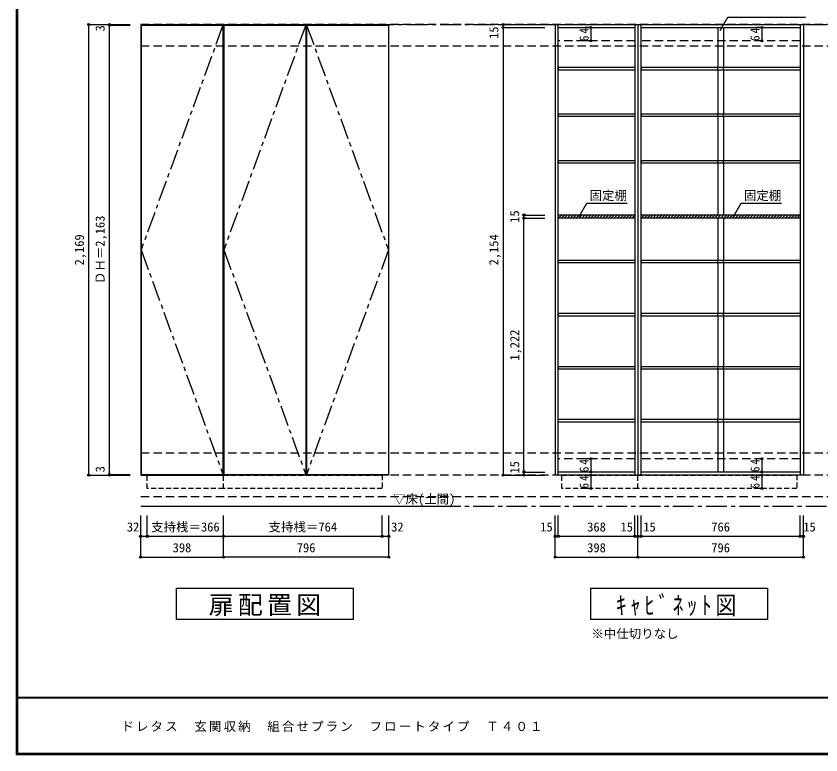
# Model space of a CAD drawing. Units: millimetres at full size, sheet at 1:20; some dimension numbers follow another scale. Extents: x -3893 to 3907, y -2871 to 2783.
# Drawn here: x -3893 to -22, y -2803 to 753 of the extents above; entities that cross this region are included whole.
import ezdxf
from ezdxf.enums import TextEntityAlignment as Align

# ---------------------------------------------------------------- set-up
doc = ezdxf.new("R2010")
doc.units = ezdxf.units.MM
doc.header["$LTSCALE"] = 20
doc.header["$PDMODE"] = 32
doc.header["$PDSIZE"] = 10
for name, pattern in [('CHAIN1', [8, 5, -1, 1, -1]), ('DASHED1', [1.8, 1.2, -0.6]), ('DASHED2', [3, 2, -1])]:
    doc.linetypes.add(name, pattern=pattern)
for name, color, linetype in [('0-0_補助線', 7, 'Continuous'), ('0-1_本体', 7, 'Continuous'), ('0-2_扉', 2, 'Continuous'), ('0-3_扉仕上', 7, 'CHAIN1'), ('0-4_棚', 3, 'Continuous'), ('0-6_桟木', 7, 'Continuous'), ('0-A_文字', 7, 'Continuous'), ('0-B_寸法', 7, 'Continuous'), ('0-C_ハッチ', 4, 'Continuous'), ('F-1_枠', 6, 'Continuous'), ('F-A_文字', 7, 'Continuous')]:
    doc.layers.add(name, color=color, linetype=linetype)
doc.styles.add('ＭＳ ゴシック', font='')
doc.styles.get('ＭＳ ゴシック').set_extended_font_data('MS Gothic')

msp = doc.modelspace()

# ---------------------------------------------------------------- linework, layer by layer
at = {"layer": '0-0_補助線', "linetype": 'CHAIN1'}
for p, q in [((-3294.09, 712.33), (3167.4, 712.33)), ((-3294.09, -1606.67), (3167.4, -1606.67))]:
    msp.add_line(p, q, dxfattribs=at)
at = {"layer": '0-0_補助線'}
msp.add_line((-3294.09, -1606.67), (-1780.09, -1606.67), dxfattribs=at)
at = {"layer": '0-1_本体'}
for p, q in [((-3294.09, 712.33), (-2896.09, 712.33)), ((-3294.09, 712.33), (-3294.09, -1456.67)), ((-2896.09, -1456.67), (-2896.09, 712.33)), ((-2896.09, 712.33), (-2100.09, 712.33)), ((-2100.09, -1456.67), (-2100.09, 712.33)), ((-518.09, 697.33), (-518.09, 506.33)), ((-490.09, 697.33), (-490.09, 506.33)), ((-518.09, 494.33), (-518.09, 282.33)), ((-490.09, 494.33), (-490.09, 282.33)), ((-518.09, 270.33), (-518.09, 58.33)), ((-490.09, 270.33), (-490.09, 58.33)), ((-518.09, 46.33), (-518.09, -204.67)), ((-490.09, 46.33), (-490.09, -204.67)), ((-518.09, -219.67), (-518.09, -421.67)), ((-490.09, -219.67), (-490.09, -421.67)), ((-518.09, -433.67), (-518.09, -677.67)), ((-490.09, -433.67), (-490.09, -677.67)), ((-518.09, -689.67), (-518.09, -933.67)), ((-490.09, -689.67), (-490.09, -933.67)), ((-518.09, -945.67), (-518.09, -1189.67)), ((-490.09, -945.67), (-490.09, -1189.67)), ((-518.09, -1201.67), (-518.09, -1441.67)), ((-490.09, -1201.67), (-490.09, -1441.67)), ((-3294.09, -1456.67), (-2896.09, -1456.67)), ((-2100.09, -1456.67), (-2896.09, -1456.67))]:
    msp.add_line(p, q, dxfattribs=at)
at = {"layer": '0-1_本体', "color": 3}
for p, q in [((-1300.09, 712.33), (-1300.09, -1456.67)), ((-1300.09, 712.33), (-902.09, 712.33)), ((-1285.09, -1456.67), (-1285.09, 712.33)), ((-1285.09, 697.33), (-917.09, 697.33)), ((-917.09, 712.33), (-917.09, -1456.67)), ((-902.09, 712.33), (-902.09, -1456.67)), ((-902.09, 712.33), (-106.09, 712.33)), ((-887.09, -1456.67), (-887.09, 712.33)), ((-887.09, 697.33), (-121.09, 697.33)), ((-121.09, 712.33), (-121.09, -1456.67)), ((-1285.09, -1456.67), (-1300.09, -1456.67)), ((-917.09, -1441.67), (-1285.09, -1441.67)), ((-917.09, -1456.67), (-1285.09, -1456.67)), ((-917.09, -1456.67), (-902.09, -1456.67)), ((-121.09, -1441.67), (-887.09, -1441.67))]:
    msp.add_line(p, q, dxfattribs=at)
at = {"layer": '0-1_本体', "linetype": 'DASHED1'}
for p, q in [((-518.09, 494.33), (-518.09, 506.33)), ((-490.09, 494.33), (-490.09, 506.33)), ((-518.09, 270.33), (-518.09, 282.33)), ((-490.09, 270.33), (-490.09, 282.33)), ((-518.09, 46.33), (-518.09, 58.33)), ((-490.09, 46.33), (-490.09, 58.33)), ((-518.09, -433.67), (-518.09, -421.67)), ((-490.09, -433.67), (-490.09, -421.67)), ((-518.09, -689.67), (-518.09, -677.67)), ((-490.09, -689.67), (-490.09, -677.67)), ((-518.09, -945.67), (-518.09, -933.67)), ((-490.09, -945.67), (-490.09, -933.67)), ((-518.09, -1201.67), (-518.09, -1189.67)), ((-490.09, -1201.67), (-490.09, -1189.67)), ((-3262.09, -1456.67), (-2896.09, -1456.67)), ((-3262.09, -1520.67), (-3262.09, -1456.67)), ((-2896.09, -1456.67), (-2132.09, -1456.67)), ((-2896.09, -1520.67), (-2896.09, -1456.67)), ((-1268.09, -1456.67), (-902.09, -1456.67)), ((-1268.09, -1520.67), (-1268.09, -1456.67)), ((-902.09, -1456.67), (-138.09, -1456.67)), ((-902.09, -1520.67), (-902.09, -1456.67)), ((-2896.09, -1520.67), (-3262.09, -1520.67)), ((-902.09, -1520.67), (-1268.09, -1520.67))]:
    msp.add_line(p, q, dxfattribs=at)
at = {"layer": '0-1_本体', "color": 3}
msp.add_lwpolyline([(-106.09, 712.33), (-106.09, -1456.67), (-902.09, -1456.67)], dxfattribs=at)
at = {"layer": '0-1_本体', "linetype": 'DASHED1'}
for points in [[(-2132.09, -1456.67), (-2132.09, -1520.67), (-2896.09, -1520.67)], [(-138.09, -1456.67), (-138.09, -1520.67), (-902.09, -1520.67)]]:
    msp.add_lwpolyline(points, dxfattribs=at)
at = {"layer": '0-2_扉', "color": 3}
for p, q in [((-3292.09, 709.33), (-3292.09, -1453.67)), ((-3292.09, 709.33), (-2898.09, 709.33)), ((-2898.09, 709.33), (-2898.09, -1453.67)), ((-2894.09, 709.33), (-2894.09, -1453.67)), ((-2894.09, 709.33), (-2500.09, 709.33)), ((-2500.09, 709.33), (-2500.09, -1453.67)), ((-2496.09, 709.33), (-2496.09, -1453.67)), ((-2496.09, 709.33), (-2102.09, 709.33)), ((-2102.09, 709.33), (-2102.09, -1453.67)), ((-3292.09, -1453.67), (-2898.09, -1453.67)), ((-2894.09, -1453.67), (-2500.09, -1453.67)), ((-2496.09, -1453.67), (-2102.09, -1453.67))]:
    msp.add_line(p, q, dxfattribs=at)
at = {"layer": '0-3_扉仕上'}
for p, q in [((-2500.09, 709.33), (-2894.09, -372.17)), ((-2894.09, -372.17), (-2500.09, -1453.67))]:
    msp.add_line(p, q, dxfattribs=at)
for points in [[(-2898.09, 709.33), (-3292.09, -372.17), (-2898.09, -1453.67)], [(-2496.09, 709.33), (-2102.09, -372.17), (-2496.09, -1453.67)]]:
    msp.add_lwpolyline(points, dxfattribs=at)
at = {"layer": '0-4_棚'}
for p, q in [((-1285.09, 506.33), (-917.09, 506.33)), ((-1285.09, 506.33), (-1285.09, 494.33)), ((-887.09, 506.33), (-121.09, 506.33)), ((-887.09, 506.33), (-887.09, 494.33)), ((-1285.09, 494.33), (-917.09, 494.33)), ((-887.09, 494.33), (-121.09, 494.33)), ((-1285.09, 282.33), (-917.09, 282.33)), ((-1285.09, 282.33), (-1285.09, 270.33)), ((-887.09, 282.33), (-121.09, 282.33)), ((-887.09, 282.33), (-887.09, 270.33)), ((-1285.09, 270.33), (-917.09, 270.33)), ((-887.09, 270.33), (-121.09, 270.33)), ((-1285.09, 58.33), (-917.09, 58.33)), ((-1285.09, 58.33), (-1285.09, 46.33)), ((-1285.09, 46.33), (-917.09, 46.33)), ((-887.09, 58.33), (-121.09, 58.33)), ((-887.09, 58.33), (-887.09, 46.33)), ((-887.09, 46.33), (-121.09, 46.33)), ((-917.09, -204.67), (-1285.09, -204.67)), ((-917.09, -219.67), (-1285.09, -219.67)), ((-121.09, -204.67), (-888.22, -204.67)), ((-121.09, -219.67), (-888.22, -219.67)), ((-1285.09, -421.67), (-917.09, -421.67)), ((-1285.09, -421.67), (-1285.09, -433.67)), ((-887.09, -421.67), (-121.09, -421.67)), ((-887.09, -421.67), (-887.09, -433.67)), ((-1285.09, -433.67), (-917.09, -433.67)), ((-887.09, -433.67), (-121.09, -433.67)), ((-1285.09, -677.67), (-917.09, -677.67)), ((-1285.09, -677.67), (-1285.09, -689.67)), ((-1285.09, -689.67), (-917.09, -689.67)), ((-887.09, -677.67), (-121.09, -677.67)), ((-887.09, -677.67), (-887.09, -689.67)), ((-887.09, -689.67), (-121.09, -689.67)), ((-1285.09, -933.67), (-917.09, -933.67)), ((-1285.09, -933.67), (-1285.09, -945.67)), ((-1285.09, -945.67), (-917.09, -945.67)), ((-887.09, -933.67), (-121.09, -933.67)), ((-887.09, -933.67), (-887.09, -945.67)), ((-887.09, -945.67), (-121.09, -945.67)), ((-917.09, -1189.67), (-1285.09, -1189.67)), ((-121.09, -1189.67), (-887.09, -1189.67)), ((-917.09, -1201.67), (-1285.09, -1201.67)), ((-121.09, -1201.67), (-887.09, -1201.67))]:
    msp.add_line(p, q, dxfattribs=at)
at = {"layer": '0-6_桟木', "linetype": 'DASHED2'}
for p, q in [((-917.09, 633.33), (-1285.09, 633.33)), ((-121.09, 633.33), (-887.09, 633.33)), ((-917.09, -1377.67), (-1285.09, -1377.67)), ((-121.09, -1377.67), (-887.09, -1377.67))]:
    msp.add_line(p, q, dxfattribs=at)
at = {"layer": '0-A_文字'}
for p, q in [((-1184.89, -211.68), (-1148.02, -147.83)), ((-1148.02, -147.83), (-954.05, -147.83)), ((-442.52, -211.68), (-405.65, -147.83)), ((-405.65, -147.83), (-211.68, -147.83)), ((-3122.09, -2151.17), (-3122.09, -2001.17)), ((-3122.09, -2001.17), (-2272.09, -2001.17)), ((-2272.09, -2001.17), (-2272.09, -2151.17)), ((-1128.09, -2151.17), (-1128.09, -2001.17)), ((-1128.09, -2001.17), (-278.09, -2001.17)), ((-278.09, -2001.17), (-278.09, -2151.17)), ((-2272.09, -2151.17), (-3122.09, -2151.17)), ((-278.09, -2151.17), (-1128.09, -2151.17))]:
    msp.add_line(p, q, dxfattribs=at)
msp.add_lwpolyline([(-506.1, 683.79), (-469.24, 747.63), (-96.1, 747.63)], dxfattribs=at)
at = {"layer": '0-B_寸法', "color": 4}
for p, q in [((-3544.09, 712.33), (-3344.09, 712.33)), ((-3544.09, -1456.67), (-3544.09, 712.33)), ((-3444.09, 709.33), (-3444.09, 712.33)), ((-3444.09, 709.33), (-3344.09, 709.33)), ((-3444.09, -1453.67), (-3444.09, 709.33)), ((-1550.09, 712.33), (-1350.09, 712.33)), ((-1550.09, 712.33), (-1550.09, -1456.67)), ((-1550.09, 697.33), (-1350.09, 697.33)), ((-1128.4, 697.33), (-1157.64, 697.33)), ((-1128.4, 697.33), (-1128.4, 633.33)), ((-306.27, 697.33), (-335.51, 697.33)), ((-306.27, 697.33), (-306.27, 633.33)), ((-1128.4, 633.33), (-1157.64, 633.33)), ((-306.27, 633.33), (-335.51, 633.33)), ((-1450.09, -204.67), (-1350.09, -204.67)), ((-1450.09, -219.67), (-1450.09, -204.67)), ((-1450.09, -219.67), (-1350.09, -219.67)), ((-1450.09, -1441.67), (-1450.09, -219.67)), ((-1128.4, -1377.67), (-1157.64, -1377.67)), ((-1128.4, -1377.67), (-1128.4, -1441.67)), ((-306.27, -1377.67), (-335.51, -1377.67)), ((-306.27, -1377.67), (-306.27, -1441.67)), ((-3544.09, -1456.67), (-3344.09, -1456.67)), ((-3444.09, -1453.67), (-3344.09, -1453.67)), ((-3444.09, -1456.67), (-3444.09, -1453.67)), ((-3444.09, -1456.67), (-3344.09, -1456.67)), ((-1550.09, -1456.67), (-1350.09, -1456.67)), ((-1450.09, -1441.67), (-1350.09, -1441.67)), ((-1450.09, -1456.67), (-1450.09, -1441.67)), ((-1450.09, -1456.67), (-1350.09, -1456.67)), ((-1128.4, -1441.67), (-1157.64, -1441.67)), ((-1128.4, -1456.67), (-1157.64, -1456.67)), ((-1128.4, -1456.67), (-1128.4, -1520.67)), ((-306.27, -1441.67), (-335.51, -1441.67)), ((-306.27, -1456.67), (-335.51, -1456.67)), ((-306.27, -1456.67), (-306.27, -1520.67)), ((-1128.4, -1520.67), (-1157.64, -1520.67)), ((-306.27, -1520.67), (-335.51, -1520.67)), ((-3294.09, -1751.17), (-3294.09, -1651.17)), ((-3262.09, -1751.17), (-3262.09, -1651.17)), ((-2896.09, -1751.17), (-2896.09, -1651.17)), ((-2132.09, -1751.17), (-2132.09, -1651.17)), ((-2100.09, -1751.17), (-2100.09, -1651.17)), ((-1300.09, -1851.17), (-1300.09, -1651.17)), ((-1285.09, -1751.17), (-1285.09, -1651.17)), ((-917.09, -1751.17), (-917.09, -1651.17)), ((-902.09, -1851.17), (-902.09, -1651.17)), ((-887.09, -1751.17), (-887.09, -1651.17)), ((-121.09, -1751.17), (-121.09, -1651.17)), ((-106.09, -1851.17), (-106.09, -1651.17)), ((-3294.09, -1851.17), (-3294.09, -1751.17)), ((-3294.09, -1751.17), (-3262.09, -1751.17)), ((-3262.09, -1751.17), (-2896.09, -1751.17)), ((-2896.09, -1851.17), (-2896.09, -1751.17)), ((-2896.09, -1751.17), (-2132.09, -1751.17)), ((-2132.09, -1751.17), (-2100.09, -1751.17)), ((-2100.09, -1851.17), (-2100.09, -1751.17)), ((-1300.09, -1751.17), (-1285.09, -1751.17)), ((-1285.09, -1751.17), (-917.09, -1751.17)), ((-917.09, -1751.17), (-902.09, -1751.17)), ((-902.09, -1751.17), (-106.09, -1751.17)), ((-3294.09, -1851.17), (-2896.09, -1851.17)), ((-2100.09, -1851.17), (-2896.09, -1851.17)), ((-1300.09, -1851.17), (-902.09, -1851.17)), ((-902.09, -1851.17), (-106.09, -1851.17))]:
    msp.add_line(p, q, dxfattribs=at)
at = {"layer": '0-B_寸法', "color": 4, "linetype": 'DASHED2'}
for p, q in [((3167.4, 712.33), (-3294.09, 712.33)), ((3167.4, 607.33), (-3294.09, 607.33)), ((3167.4, -1351.67), (-3294.09, -1351.67)), ((3167.4, -1456.67), (-3294.09, -1456.67)), ((3167.4, -1561.67), (-3294.09, -1561.67))]:
    msp.add_line(p, q, dxfattribs=at)
at = {"layer": '0-B_寸法'}
for p in [(-3544.09, 712.33), (-3444.09, 712.33), (-3444.09, 709.33), (-1550.09, 712.33), (-1550.09, 697.33), (-1128.4, 697.33), (-306.27, 697.33), (-1128.4, 633.33), (-306.27, 633.33), (-1450.09, -204.67), (-1450.09, -219.67), (-1128.4, -1377.67), (-306.27, -1377.67), (-3544.09, -1456.67), (-3444.09, -1453.67), (-3444.09, -1456.67), (-1550.09, -1456.67), (-1450.09, -1441.67), (-1450.09, -1456.67), (-1128.4, -1441.67), (-1128.4, -1456.67), (-306.27, -1441.67), (-306.27, -1456.67), (-1128.4, -1520.67), (-306.27, -1520.67), (-3294.09, -1751.17), (-3262.09, -1751.17), (-2896.09, -1751.17), (-2132.09, -1751.17), (-2100.09, -1751.17), (-1300.09, -1751.17), (-1285.09, -1751.17), (-917.09, -1751.17), (-902.09, -1751.17), (-887.09, -1751.17), (-121.09, -1751.17), (-106.09, -1751.17), (-3294.09, -1851.17), (-2896.09, -1851.17), (-2100.09, -1851.17), (-1300.09, -1851.17), (-902.09, -1851.17), (-106.09, -1851.17)]:
    msp.add_point(p, dxfattribs=at)
at = {"layer": '0-C_ハッチ'}
for p, q in [((-1285.09, -205.52), (-1284.23, -204.67)), ((-1285.09, -219.67), (-1270.09, -204.67)), ((-1270.95, -219.67), (-1255.95, -204.67)), ((-1256.81, -219.67), (-1241.81, -204.67)), ((-1242.66, -219.67), (-1227.66, -204.67)), ((-1228.52, -219.67), (-1213.52, -204.67)), ((-1214.38, -219.67), (-1199.38, -204.67)), ((-1200.24, -219.67), (-1185.24, -204.67)), ((-1186.1, -219.67), (-1171.1, -204.67)), ((-1171.95, -219.67), (-1156.95, -204.67)), ((-1157.81, -219.67), (-1142.81, -204.67)), ((-1143.67, -219.67), (-1128.67, -204.67)), ((-1129.53, -219.67), (-1114.53, -204.67)), ((-1115.39, -219.67), (-1100.39, -204.67)), ((-1101.24, -219.67), (-1086.24, -204.67)), ((-1087.1, -219.67), (-1072.1, -204.67)), ((-1072.96, -219.67), (-1057.96, -204.67)), ((-1058.82, -219.67), (-1043.82, -204.67)), ((-1044.67, -219.67), (-1029.67, -204.67)), ((-1030.53, -219.67), (-1015.53, -204.67)), ((-1016.39, -219.67), (-1001.39, -204.67)), ((-1002.25, -219.67), (-987.25, -204.67)), ((-988.11, -219.67), (-973.11, -204.67)), ((-973.96, -219.67), (-958.96, -204.67)), ((-959.82, -219.67), (-944.82, -204.67)), ((-945.68, -219.67), (-930.68, -204.67)), ((-931.54, -219.67), (-916.54, -204.67)), ((-917.4, -219.67), (-917.09, -219.36)), ((-888.22, -206.65), (-886.23, -204.67)), ((-887.09, -219.67), (-872.09, -204.67)), ((-872.95, -219.67), (-857.95, -204.67)), ((-858.81, -219.67), (-843.81, -204.67)), ((-844.66, -219.67), (-829.66, -204.67)), ((-830.52, -219.67), (-815.52, -204.67)), ((-816.38, -219.67), (-801.38, -204.67)), ((-802.24, -219.67), (-787.24, -204.67)), ((-788.1, -219.67), (-773.1, -204.67)), ((-773.95, -219.67), (-758.95, -204.67)), ((-759.81, -219.67), (-744.81, -204.67)), ((-745.67, -219.67), (-730.67, -204.67)), ((-731.53, -219.67), (-716.53, -204.67)), ((-717.39, -219.67), (-702.39, -204.67)), ((-703.24, -219.67), (-688.24, -204.67)), ((-689.1, -219.67), (-674.1, -204.67)), ((-674.96, -219.67), (-659.96, -204.67)), ((-660.82, -219.67), (-645.82, -204.67)), ((-646.67, -219.67), (-631.67, -204.67)), ((-632.53, -219.67), (-617.53, -204.67)), ((-618.39, -219.67), (-603.39, -204.67)), ((-604.25, -219.67), (-589.25, -204.67)), ((-590.11, -219.67), (-575.11, -204.67)), ((-575.96, -219.67), (-560.96, -204.67)), ((-561.82, -219.67), (-546.82, -204.67)), ((-547.68, -219.67), (-532.68, -204.67)), ((-533.54, -219.67), (-518.54, -204.67)), ((-519.4, -219.67), (-504.4, -204.67)), ((-505.25, -219.67), (-490.25, -204.67)), ((-491.11, -219.67), (-476.11, -204.67)), ((-476.97, -219.67), (-461.97, -204.67)), ((-462.83, -219.67), (-447.83, -204.67)), ((-448.69, -219.67), (-433.69, -204.67)), ((-434.54, -219.67), (-419.54, -204.67)), ((-420.4, -219.67), (-405.4, -204.67)), ((-406.26, -219.67), (-391.26, -204.67)), ((-392.12, -219.67), (-377.12, -204.67)), ((-377.97, -219.67), (-362.97, -204.67)), ((-363.83, -219.67), (-348.83, -204.67)), ((-349.69, -219.67), (-334.69, -204.67)), ((-335.55, -219.67), (-320.55, -204.67)), ((-321.41, -219.67), (-306.41, -204.67)), ((-307.26, -219.67), (-292.26, -204.67)), ((-293.12, -219.67), (-278.12, -204.67)), ((-278.98, -219.67), (-263.98, -204.67)), ((-264.84, -219.67), (-249.84, -204.67)), ((-250.7, -219.67), (-235.7, -204.67)), ((-236.55, -219.67), (-221.55, -204.67)), ((-222.41, -219.67), (-207.41, -204.67)), ((-208.27, -219.67), (-193.27, -204.67)), ((-194.13, -219.67), (-179.13, -204.67)), ((-179.98, -219.67), (-164.98, -204.67)), ((-165.84, -219.67), (-150.84, -204.67)), ((-151.7, -219.67), (-136.7, -204.67)), ((-137.56, -219.67), (-122.56, -204.67)), ((-123.42, -219.67), (-122.22, -218.47))]:
    msp.add_line(p, q, dxfattribs=at)
at = {"layer": 'F-1_枠'}
for p, q in [((-3893.39, 2783.33), (-3893.39, -2803.33)), ((-3890.05, 2783.33), (-3890.05, -2803.33)), ((-3886.72, 2783.33), (-3886.72, -2803.33)), ((3906.61, -2526.67), (-3893.39, -2526.67)), ((3906.61, -2530), (-3893.39, -2530)), ((3906.61, -2796.67), (-3893.39, -2796.67)), ((3906.61, -2800), (-3893.39, -2800)), ((3906.61, -2803.33), (-3893.39, -2803.33))]:
    msp.add_line(p, q, dxfattribs=at)

# ---------------------------------------------------------------- texts
at = {"layer": '0-0_補助線', "style": 'ＭＳ ゴシック'}
msp.add_text('▽床(土間)', height=43.99, dxfattribs=at).set_placement((-2080.09, -1606.67), align=Align.BOTTOM_LEFT)
at = {"layer": '0-A_文字', "style": 'ＭＳ ゴシック'}
for s, p in [('固定棚', (-1134.89, -145.7)), ('固定棚', (-392.52, -145.7)), ('※中仕切りなし', (-1126.36, -2254.98))]:
    msp.add_text(s, height=43.99, dxfattribs=at).set_placement(p, align=Align.BOTTOM_LEFT)
at = {"layer": '0-A_文字', "char_height": 87.98, "attachment_point": 7, "style": 'ＭＳ ゴシック'}
for s, insert in [('\\T1.17;扉配置図', (-2967.09, -2136.17)), ('\\T1.34;\\W0.85;ｷｬﾋﾞﾈｯﾄ図', (-1008.09, -2136.17))]:
    msp.add_mtext(s, dxfattribs=dict(at, insert=insert))
at = {"layer": '0-B_寸法', "style": 'ＭＳ ゴシック'}
for s, p in [('3', (-3454.09, 679.01)), ('15', (-1560.09, 643.11)), ('15', (-1460.09, -242.17)), ('ＤＨ＝2,163', (-3454.09, -537.17)), ('2,169', (-3554.09, -447.17)), ('2,154', (-1560.09, -447.17)), ('1,222', (-1460.09, -905.67)), ('15', (-1460.09, -1448.99)), ('3', (-3454.09, -1443.09))]:
    msp.add_text(s, height=43.99, rotation=90, dxfattribs=at).set_placement(p, align=Align.BOTTOM_LEFT)
for s, p in [('32', (-3360.54, -1741.17)), ('支持桟＝366', (-3244.09, -1741.17)), ('支持桟＝764', (-2679.09, -1741.17)), ('32', (-2089.19, -1741.17)), ('15', (-1371.84, -1741.17)), ('368', (-1146.09, -1741.17)), ('15', (-985.64, -1741.17)), ('15', (-876.16, -1741.17)), ('766', (-549.09, -1741.17)), ('15', (-106.43, -1741.17)), ('398', (-3140.09, -1841.17)), ('796', (-2543.09, -1841.17)), ('398', (-1146.09, -1841.17)), ('796', (-549.09, -1841.17))]:
    msp.add_text(s, height=43.99, dxfattribs=at).set_placement(p, align=Align.BOTTOM_LEFT)
at = {"layer": '0-B_寸法', "char_height": 43.99, "attachment_point": 7, "rotation": 90, "style": 'ＭＳ ゴシック'}
for insert in [(-1138.4, 632), (-316.27, 632.83), (-1138.4, -1443), (-316.27, -1442.17), (-1138.4, -1521.17), (-316.27, -1521.17)]:
    msp.add_mtext('\\T1.36;\\W0.9;64', dxfattribs=dict(at, insert=insert))
at = {"layer": 'F-A_文字', "insert": (-3386.72, -2693.33), "char_height": 43.99, "attachment_point": 7, "style": 'ＭＳ ゴシック'}
msp.add_mtext('\\T1.17;ドレタス\u3000玄関収納\u3000組合せプラン\u3000フロートタイプ\u3000Ｔ４０１', dxfattribs=at)

doc.saveas('drawing.dxf')
